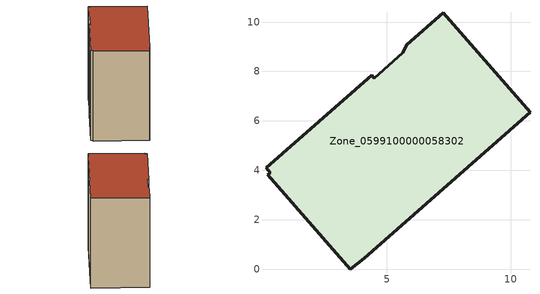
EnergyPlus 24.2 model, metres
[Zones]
Zone_0599100000058302
 floor ground (C_G): 7.27,10.37 10.79,6.36 4.07,0.45 3.52,0 0.17,3.81 0.27,3.9 0.1,4.1 4.39,7.85 4.49,7.72 5.64,8.76 5.8,9.09 z0
 wall outside (C_F): 10.79,6.36 7.27,10.37 5.8,9.09 5.64,8.76 4.49,7.72 4.39,7.85 0.1,4.1 0.27,3.9 0.17,3.81 3.52,0 4.07,0.45 10.79,6.36 z0:8.88
 roof outside (C_R): 5.64,8.76 4.49,7.72 4.39,7.85 0.1,4.1 0.27,3.9 0.17,3.81 3.52,0 4.07,0.45 10.79,6.36 7.27,10.37 5.8,9.09 z8.88
[BUILDING]
Pand.0599100000058302: North Axis=0; Terrain=City; Loads Convergence Tolerance Value=0.04; Temperature Convergence Tolerance Value=0.4; Solar Distribution=FullExterior; Maximum Number of Warmup Days=25; Minimum Number of Warmup Days=1
[Site:Location]
Rotterdam.The.Hague.AP_ZH_NLD Design_Conditions: Latitude=51.96; Longitude=4.45; Time Zone=1; Elevation=-4.5
[SITE:GROUNDTEMPERATURE:BUILDINGSURFACE]
18, 18, 18, 18, 18, 18, 18, 18, 18, 18, 18, 18
[MATERIAL] Thermal Absorptance=0.9; Solar Absorptance=0.7; Visible Absorptance=0.7
Name | Roughness | Thickness | Conductivity | Density | Specific Heat
G.TC.1975-1991 | MediumSmooth | 0.15 | 0.288461 | 540 | 1210
F.TC.1975-1991 | Rough | 0.3 | 0.230769 | 1920 | 840
R.TC.1975-1991 | MediumRough | 0.2 | 0.153846 | 1500 | 1000
[CONSTRUCTION]
C_G: G.TC.1975-1991
C_F: F.TC.1975-1991
C_R: R.TC.1975-1991
[ZONE]
Zone_0599100000058302: Type=1; Multiplier=1; Ceiling Height=Autocalculate; Volume=Autocalculate; Floor Area=autocalculate; Part of Total Floor Area=Yes
[ZONEINFILTRATION:DESIGNFLOWRATE]
Infil_Zone_0599100000058302: Zone or ZoneList or Space or SpaceList=Zone_0599100000058302; Schedule=AlwaysOn; Design Flow Rate Calculation Method=Flow/Area; Flow Rate per Floor Area=0.003; Constant Term Coefficient=1; Temperature Term Coefficient=0; Velocity Term Coefficient=0; Velocity Squared Term Coefficient=0
[HVACTEMPLATE:ZONE:IDEALLOADSAIRSYSTEM]
Zone_0599100000058302: Maximum Heating Supply Air Temperature=50; Minimum Cooling Supply Air Temperature=13; Maximum Heating Supply Air Humidity Ratio=0.0156; Minimum Cooling Supply Air Humidity Ratio=0.0077; Heating Limit=NoLimit; Cooling Limit=NoLimit; Dehumidification Control Type=ConstantSensibleHeatRatio; Cooling Sensible Heat Ratio=0.7; Dehumidification Setpoint=60; Humidification Control Type=None; Humidification Setpoint=30; Outdoor Air Method=None; Outdoor Air Flow Rate per Person=0.00944; Outdoor Air Flow Rate per Zone Floor Area=0; Outdoor Air Flow Rate per Zone=0; Demand Controlled Ventilation Type=None; Outdoor Air Economizer Type=NoEconomizer; Heat Recovery Type=None; Sensible Heat Recovery Effectiveness=0.7; Latent Heat Recovery Effectiveness=0.65
[ZONECONTROL:THERMOSTAT]
ThermostatControl_Zone_0599100000058302: Zone or ZoneList=Zone_0599100000058302; Control Type Schedule=DualSetpointControlType; Control 1=Thermostat_Zone_0599100000058302; Temperature Difference Between Cutout And Setpoint=0
[THERMOSTATSETPOINT:DUALSETPOINT]
Thermostat_Zone_0599100000058302: Heating Setpoint Temperature Schedule=HeatingSetpoint_Zone_0599100000058302; Cooling Setpoint Temperature Schedule=CoolingSetpoint_Zone_0599100000058302
[SCHEDULE:COMPACT]
HeatingSetpoint_Zone_0599100000058302: Through: 12/31, For: AllDays, Until: 24:00, 21
CoolingSetpoint_Zone_0599100000058302: Through: 12/31, For: AllDays, Until: 24:00, 24
DualSetpointControlType: Through: 12/31, For: AllDays, Until: 24:00, 4
AlwaysOn: Through: 12/31, For: AllDays, Until: 24:00, 1
